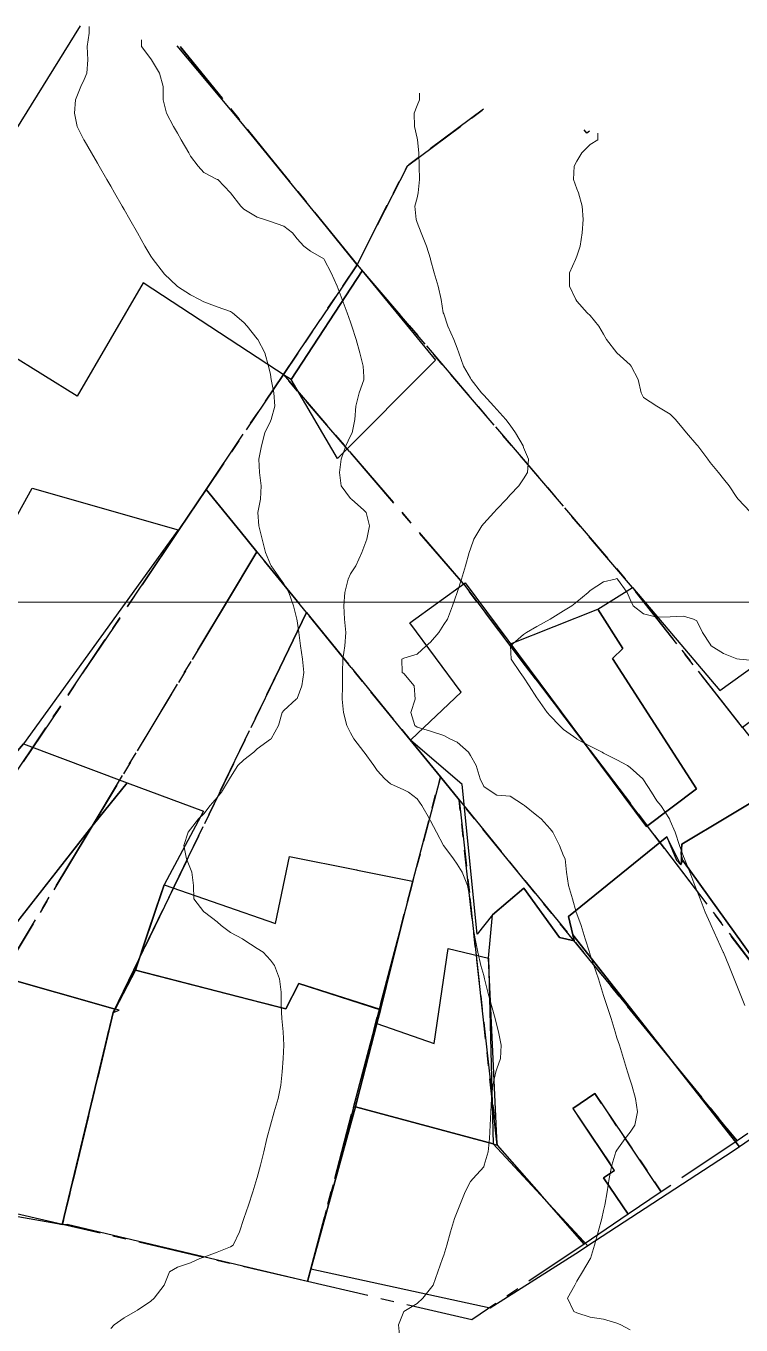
# Model space of a CAD drawing. Header units: centimetres. Extents: x 0 to 642158, y -847 to 649707.
# Drawn here: x 616474.57 to 616501.41, y 621760.25 to 621809.02 of the extents above; entities that cross this region are included whole.
import ezdxf

# ---------------------------------------------------------------- set-up
doc = ezdxf.new("R2010")
doc.units = ezdxf.units.CM
doc.header["$MEASUREMENT"] = 0
doc.linetypes.add('CENTERX2', pattern=[4, 2.5, -0.5, 0.5, -0.5])
doc.layers.add('MEV_grille', color=254, linetype='Continuous', lineweight=9)
doc.layers.add('WAL_topographie 0.5', color=253, linetype='Continuous', lineweight=20)
doc.layers.add('SPW_batiments', color=7, linetype='Continuous')
doc.layers.add('SPW_parcellaire cadastral', color=7, linetype='CENTERX2', lineweight=25, true_color=0xff0542)

# ---------------------------------------------------------------- blocks, each defined once
blk = doc.blocks.new('*U114')
at = {"layer": 'MEV_grille', "transparency": 33554687}
blk.add_lwpolyline([(-1338.461, 0), (1338.461, 0)], dxfattribs=at)
blk = doc.blocks.new('*U115')
at = {"layer": 'MEV_grille', "color": 0, "linetype": 'ByBlock', "lineweight": -2, "transparency": 16777216}
blk.add_blockref('*U114', (0, -600), dxfattribs=at)

msp = doc.modelspace()

# ---------------------------------------------------------------- linework, layer by layer
at = {"layer": 'SPW_batiments'}
for points in [[(616487.185, 621799.824), (616484.519, 621795.741), (616484.337, 621795.859), (616478.968, 621799.373), (616476.486, 621795.123), (616471.318, 621798.322), (616463.737, 621785.138), (616462.117, 621786.033), (616458.787, 621787.871), (616458.79, 621787.877), (616464.568, 621797.888), (616466.835, 621801.021), (616470.368, 621798.972), (616476.608, 621809.018)], [(616480.232, 621808.271), (616482.617, 621805.423), (616486.997, 621800.054), (616487.185, 621799.824)], [(616495.723, 621805.073), (616495.617, 621804.992), (616495.527, 621805.114)], [(616487.185, 621799.824), (616489.937, 621796.468), (616486.265, 621792.782), (616484.519, 621795.741), (616487.185, 621799.824)], [(616473.632, 621781.092), (616469.531, 621782.133), (616474.796, 621791.662), (616480.278, 621790.108), (616474.471, 621782.068), (616473.632, 621781.092)], [(616502.621, 621780.354), (616499.186, 621778.301), (616499.169, 621777.92), (616499.16, 621777.696), (616499.153, 621777.527), (616498.629, 621778.579), (616494.938, 621775.584), (616495.095, 621774.891), (616495.145, 621774.668), (616494.597, 621774.792), (616493.255, 621776.648), (616492.076, 621775.653), (616491.5, 621774.924), (616490.948, 621780.536), (616488.999, 621782.202), (616489.029, 621782.231), (616490.904, 621784.012), (616488.98, 621786.608), (616491.055, 621788.118), (616497.86, 621778.958), (616499.737, 621780.376), (616496.587, 621785.275), (616496.97, 621785.642), (616496.036, 621787.125), (616497.336, 621787.942), (616500.62, 621784.076), (616502.387, 621785.343)], [(616496.037, 621787.125), (616496.97, 621785.642), (616496.587, 621785.275), (616499.737, 621780.376), (616497.86, 621778.958), (616492.757, 621785.828), (616496.037, 621787.125)], [(616468.205, 621774.362), (616468.088, 621775.2), (616468.839, 621777.862), (616471.119, 621777.205), (616471.406, 621777.122), (616472.905, 621779.797), (616473.632, 621781.092), (616474.471, 621782.068), (616478.368, 621780.609), (616477.092, 621779.029), (616474.827, 621776.137), (616472.772, 621773.516), (616470.134, 621774.395), (616469.802, 621773.448), (616469.189, 621773.545), (616468.654, 621773.63), (616468.009, 621773.732), (616468.205, 621774.362)], [(616478.368, 621780.609), (616481.237, 621779.534), (616479.75, 621776.77), (616478.966, 621774.429), (616478.678, 621773.57), (616478.062, 621772.398), (616477.911, 621772.11), (616473.515, 621773.352), (616472.772, 621773.516), (616477.092, 621779.029), (616478.368, 621780.609)], [(616509.346, 621772.625), (616505.533, 621769.929), (616505.093, 621769.517), (616499.229, 621777.692), (616499.169, 621777.92), (616499.186, 621778.301), (616502.621, 621780.354), (616509.346, 621772.625)], [(616499.153, 621777.527), (616499.229, 621777.692), (616505.093, 621769.517), (616501.358, 621766.941), (616495.095, 621774.891), (616494.938, 621775.584), (616498.629, 621778.579), (616498.985, 621777.703), (616499.153, 621777.527)], [(616489.082, 621776.916), (616488.306, 621773.816), (616487.874, 621772.089), (616484.808, 621773.071), (616484.322, 621772.116), (616483.337, 621772.37), (616478.678, 621773.57), (616479.121, 621774.894), (616479.443, 621775.855), (616479.75, 621776.77), (616483.941, 621775.323), (616484.456, 621777.842), (616486.979, 621777.337), (616487.014, 621777.33), (616489.082, 621776.916)], [(616495.095, 621774.891), (616501.358, 621766.941), (616501.115, 621766.781), (616495.907, 621763.382), (616495.664, 621763.222), (616492.107, 621767.051), (616492.261, 621767.004), (616491.937, 621774.021), (616492.076, 621775.653), (616493.255, 621776.648), (616494.597, 621774.792), (616495.145, 621774.668), (616495.095, 621774.891)], [(616487.744, 621771.568), (616489.888, 621770.817), (616490.412, 621774.385), (616491.937, 621774.021), (616492.107, 621767.051), (616486.933, 621768.436), (616486.99, 621768.654), (616487.744, 621771.568)], [(616473.515, 621773.352), (616477.911, 621772.11), (616477.841, 621771.976), (616477.79, 621771.763), (616475.931, 621764.01), (616475.746, 621764.043), (616471.619, 621764.777), (616472.772, 621773.515), (616473.515, 621773.352)], [(616484.322, 621772.116), (616484.808, 621773.071), (616487.877, 621772.087), (616487.743, 621771.568), (616486.99, 621768.654), (616486.933, 621768.436), (616486.891, 621768.262), (616485.266, 621762.351), (616485.138, 621761.88), (616476.117, 621764.025), (616475.931, 621764.01), (616477.79, 621771.763), (616477.841, 621771.976), (616478.068, 621772.066), (616477.911, 621772.11), (616478.062, 621772.398), (616478.678, 621773.57), (616484.322, 621772.116)], [(616492.107, 621767.051), (616495.664, 621763.222), (616495.346, 621763.006), (616491.993, 621760.881), (616485.266, 621762.351), (616486.891, 621768.262), (616486.933, 621768.436), (616492.107, 621767.051)]]:
    msp.add_lwpolyline(points, dxfattribs=at)
at = {"layer": 'SPW_parcellaire cadastral'}
for points in [[(616480.357, 621808.245), (616487.002, 621800.056), (616484.229, 621795.93), (616481.329, 621791.613), (616480.32, 621790.112), (616473.921, 621780.589), (616471.471, 621781.572), (616469.189, 621778.086), (616468.278, 621774.721), (616468.01, 621773.731), (616466.007, 621766.336), (616462.832, 621767.076), (616465.133, 621775.573), (616457.515, 621777.614), (616458.989, 621780.31), (616462.117, 621786.032)], [(616491.746, 621805.894), (616488.885, 621803.773), (616487.002, 621800.056), (616480.357, 621808.245)], [(616513.663, 621775.604), (616507.048, 621784.009), (616505.623, 621785.82), (616501.465, 621782.677), (616497.337, 621787.942), (616487.002, 621800.056), (616488.885, 621803.773), (616491.746, 621805.894)], [(616504.98, 621769.676), (616498.544, 621778.138), (616493.326, 621784.998), (616490.987, 621788.074), (616486.718, 621793.037), (616484.229, 621795.93), (616487.002, 621800.056), (616497.337, 621787.942), (616501.465, 621782.677), (616502.748, 621781.04), (616509.347, 621772.624), (616504.98, 621769.676)], [(616483.231, 621789.282), (616482.607, 621790.046), (616481.329, 621791.613), (616484.229, 621795.93), (616486.718, 621793.037), (616490.987, 621788.074), (616493.326, 621784.998), (616498.544, 621778.138), (616504.98, 621769.676), (616501.263, 621767.167), (616493.3, 621776.932), (616490.827, 621779.965), (616490.125, 621780.825), (616489.098, 621782.085), (616486.777, 621784.931), (616485.096, 621786.993), (616483.231, 621789.282)], [(616481.329, 621791.613), (616482.607, 621790.046), (616483.231, 621789.282), (616482.097, 621787.373), (616476.899, 621778.732), (616473.639, 621773.313), (616471.651, 621765.021), (616466.007, 621766.336), (616468.01, 621773.731), (616469.803, 621773.448), (616471.86, 621777.015), (616473.921, 621780.589), (616480.32, 621790.112), (616481.329, 621791.613)], [(616475.935, 621764.023), (616471.651, 621765.021), (616473.639, 621773.313), (616476.899, 621778.732), (616482.097, 621787.373), (616483.231, 621789.282), (616485.096, 621786.993), (616484.095, 621784.922), (616480.132, 621776.716), (616478.619, 621773.585), (616477.842, 621771.975), (616475.935, 621764.023)], [(616485.138, 621761.879), (616475.935, 621764.023), (616477.842, 621771.975), (616478.619, 621773.585), (616480.132, 621776.716), (616484.095, 621784.922), (616485.096, 621786.993), (616486.777, 621784.931), (616489.098, 621782.085), (616490.125, 621780.825), (616489.056, 621776.762), (616486.859, 621768.417), (616485.138, 621761.879)], [(616485.138, 621761.879), (616486.859, 621768.417), (616489.056, 621776.762), (616490.125, 621780.825), (616490.827, 621779.965), (616491.311, 621775.589), (616491.766, 621771.482), (616492.261, 621767.003), (616495.517, 621763.288), (616491.303, 621760.443), (616485.138, 621761.879)], [(616490.827, 621779.965), (616493.3, 621776.932), (616501.263, 621767.167), (616498.418, 621765.246), (616495.928, 621768.934), (616495.099, 621768.375), (616496.666, 621766.054), (616496.251, 621765.774), (616497.174, 621764.407), (616495.517, 621763.288), (616492.261, 621767.003), (616491.766, 621771.482), (616491.311, 621775.589), (616490.827, 621779.965)], [(616498.418, 621765.246), (616497.174, 621764.407), (616496.251, 621765.774), (616496.666, 621766.054), (616495.099, 621768.375), (616495.928, 621768.934), (616498.418, 621765.246)]]:
    msp.add_lwpolyline(points, dxfattribs=at)
at = {"layer": 'WAL_topographie 0.5'}
for points in [[(616476.942, 621809), (616476.942, 621808.75), (616476.867, 621808.25), (616476.889, 621807.75), (616476.854, 621807.25), (616476.75, 621807.009), (616476.627, 621806.75), (616476.43, 621806.25), (616476.386, 621805.75), (616476.486, 621805.25), (616476.736, 621804.75), (616476.75, 621804.726), (616477.028, 621804.25), (616477.25, 621803.869), (616477.318, 621803.75), (616477.603, 621803.25), (616477.75, 621803), (616477.893, 621802.75), (616478.178, 621802.25), (616478.25, 621802.125), (616478.464, 621801.75), (616478.75, 621801.25), (616478.75, 621801.25), (616479.032, 621800.75), (616479.25, 621800.381), (616479.339, 621800.25), (616479.726, 621799.75), (616479.75, 621799.716), (616480.241, 621799.25), (616480.25, 621799.242), (616480.75, 621798.919), (616481.087, 621798.75), (616481.25, 621798.657), (616481.75, 621798.47), (616482.25, 621798.297), (616482.324, 621798.25), (616482.75, 621797.889), (616482.869, 621797.75), (616483.25, 621797.279), (616483.274, 621797.25), (616483.532, 621796.75), (616483.676, 621796.25), (616483.75, 621795.934), (616483.778, 621795.75), (616483.873, 621795.25), (616483.905, 621794.75), (616483.771, 621794.25), (616483.75, 621794.182), (616483.539, 621793.75), (616483.406, 621793.25), (616483.311, 621792.75), (616483.329, 621792.25), (616483.398, 621791.75), (616483.371, 621791.25), (616483.277, 621790.75), (616483.305, 621790.25), (616483.429, 621789.75), (616483.565, 621789.25), (616483.75, 621788.801), (616483.775, 621788.75), (616484.12, 621788.25), (616484.25, 621788.069), (616484.432, 621787.75), (616484.61, 621787.25), (616484.737, 621786.75), (616484.75, 621786.683), (616484.814, 621786.25), (616484.873, 621785.75), (616484.954, 621785.25), (616485.003, 621784.75), (616484.924, 621784.25), (616484.75, 621783.776), (616484.716, 621783.75), (616484.25, 621783.323), (616484.187, 621783.25), (616484.043, 621782.75), (616483.766, 621782.25), (616483.75, 621782.241), (616483.25, 621781.876), (616483.125, 621781.75), (616482.75, 621781.468), (616482.522, 621781.25), (616482.25, 621780.82), (616482.211, 621780.75), (616481.906, 621780.25), (616481.75, 621780.051), (616481.488, 621779.75), (616481.25, 621779.442), (616481.044, 621779.25), (616480.75, 621778.859), (616480.656, 621778.75), (616480.497, 621778.25), (616480.597, 621777.75), (616480.75, 621777.371), (616480.793, 621777.25), (616480.853, 621776.75), (616480.869, 621776.25), (616481.25, 621775.765), (616481.264, 621775.75), (616481.75, 621775.38), (616481.896, 621775.25), (616482.25, 621774.986), (616482.698, 621774.75), (616482.75, 621774.711), (616483.25, 621774.386), (616483.475, 621774.25), (616483.75, 621773.945), (616483.902, 621773.75), (616484.091, 621773.25), (616484.15, 621772.75), (616484.15, 621772.25), (616484.175, 621771.75), (616484.225, 621771.25), (616484.25, 621770.751), (616484.25, 621770.75), (616484.25, 621770.749), (616484.226, 621770.25), (616484.19, 621769.75), (616484.141, 621769.25), (616484.032, 621768.75), (616483.886, 621768.25), (616483.75, 621767.75), (616483.75, 621767.75), (616483.613, 621767.25), (616483.494, 621766.75), (616483.375, 621766.25), (616483.25, 621765.792), (616483.239, 621765.75), (616483.08, 621765.25), (616482.917, 621764.75), (616482.75, 621764.25), (616482.75, 621764.25), (616482.583, 621763.75), (616482.34, 621763.25), (616482.25, 621763.186), (616481.75, 621762.984), (616481.25, 621762.801), (616481.1, 621762.75), (616480.75, 621762.588), (616480.25, 621762.417), (616479.953, 621762.25), (616479.75, 621761.75), (616479.75, 621761.75), (616479.375, 621761.25), (616479.25, 621761.147), (616478.75, 621760.803), (616478.663, 621760.75), (616478.25, 621760.513), (616477.875, 621760.25), (616477.75, 621760.115)], [(616478.908, 621808.5), (616478.908, 621808.25), (616479.25, 621807.784), (616479.276, 621807.75), (616479.577, 621807.25), (616479.716, 621806.75), (616479.713, 621806.25), (616479.75, 621806.095), (616479.837, 621805.75), (616480.107, 621805.25), (616480.25, 621805), (616480.394, 621804.75), (616480.679, 621804.25), (616480.75, 621804.127), (616481.028, 621803.75), (616481.25, 621803.523), (616481.75, 621803.261), (616481.766, 621803.25), (616482.25, 621802.75), (616482.25, 621802.75), (616482.631, 621802.25), (616482.75, 621802.137), (616483.25, 621801.844), (616483.521, 621801.75), (616483.75, 621801.676), (616484.25, 621801.505), (616484.575, 621801.25), (616484.75, 621801.025), (616484.996, 621800.75), (616485.25, 621800.563), (616485.75, 621800.271), (616485.766, 621800.25), (616486.03, 621799.75), (616486.25, 621799.25), (616486.25, 621799.25), (616486.443, 621798.75), (616486.622, 621798.25), (616486.75, 621797.896), (616486.802, 621797.75), (616486.957, 621797.25), (616487.095, 621796.75), (616487.232, 621796.25), (616487.25, 621795.85), (616487.254, 621795.75), (616487.25, 621795.737), (616487.076, 621795.25), (616486.945, 621794.75), (616486.914, 621794.25), (616486.808, 621793.75), (616486.75, 621793.627), (616486.576, 621793.25), (616486.397, 621792.75), (616486.332, 621792.25), (616486.397, 621791.75), (616486.75, 621791.283), (616486.788, 621791.25), (616487.25, 621790.836), (616487.339, 621790.75), (616487.467, 621790.25), (616487.359, 621789.75), (616487.25, 621789.453), (616487.172, 621789.25), (616486.946, 621788.75), (616486.75, 621788.45), (616486.668, 621788.25), (616486.537, 621787.75), (616486.506, 621787.25), (616486.531, 621786.75), (616486.571, 621786.25), (616486.534, 621785.75), (616486.459, 621785.25), (616486.453, 621784.75), (616486.452, 621784.25), (616486.44, 621783.75), (616486.482, 621783.25), (616486.617, 621782.75), (616486.75, 621782.483), (616486.878, 621782.25), (616487.25, 621781.767), (616487.262, 621781.75), (616487.626, 621781.25), (616487.75, 621781.064), (616488.039, 621780.75), (616488.25, 621780.562), (616488.75, 621780.338), (616488.934, 621780.25), (616489.25, 621780.007), (616489.433, 621779.75), (616489.715, 621779.25), (616489.75, 621779.179), (616489.979, 621778.75), (616490.246, 621778.25), (616490.25, 621778.244), (616490.618, 621777.75), (616490.75, 621777.555), (616490.946, 621777.25), (616491.141, 621776.75), (616491.245, 621776.25), (616491.25, 621776.205), (616491.297, 621775.75), (616491.348, 621775.25), (616491.427, 621774.75), (616491.528, 621774.25), (616491.649, 621773.75), (616491.75, 621773.364), (616491.778, 621773.25), (616491.909, 621772.75), (616492.045, 621772.25), (616492.182, 621771.75), (616492.25, 621771.489), (616492.31, 621771.25), (616492.401, 621770.75), (616492.38, 621770.25), (616492.25, 621769.87), (616492.209, 621769.75), (616492.094, 621769.25), (616492.05, 621768.75), (616492.017, 621768.25), (616491.992, 621767.75), (616491.974, 621767.25), (616491.915, 621766.75), (616491.772, 621766.25), (616491.75, 621766.19), (616491.357, 621765.75), (616491.25, 621765.635), (616491.054, 621765.25), (616490.85, 621764.75), (616490.75, 621764.5), (616490.658, 621764.25), (616490.504, 621763.75), (616490.369, 621763.25), (616490.25, 621762.875), (616490.207, 621762.75), (616490.025, 621762.25), (616489.848, 621761.75), (616489.75, 621761.616), (616489.467, 621761.25), (616489.25, 621761.055), (616488.75, 621760.75), (616488.75, 621760.75), (616488.555, 621760.25), (616488.604, 621759.75)], [(616489.343, 621806.5), (616489.343, 621806.25), (616489.25, 621806.03), (616489.141, 621805.75), (616489.155, 621805.25), (616489.25, 621804.806), (616489.262, 621804.75), (616489.322, 621804.25), (616489.328, 621803.75), (616489.34, 621803.25), (616489.295, 621802.75), (616489.25, 621802.566), (616489.164, 621802.25), (616489.213, 621801.75), (616489.25, 621801.645), (616489.403, 621801.25), (616489.603, 621800.75), (616489.75, 621800.279), (616489.759, 621800.25), (616489.894, 621799.75), (616490.046, 621799.25), (616490.157, 621798.75), (616490.233, 621798.25), (616490.25, 621798.206), (616490.405, 621797.75), (616490.626, 621797.25), (616490.75, 621796.921), (616490.815, 621796.75), (616490.997, 621796.25), (616491.25, 621795.8), (616491.284, 621795.75), (616491.673, 621795.25), (616491.75, 621795.158), (616492.127, 621794.75), (616492.25, 621794.619), (616492.581, 621794.25), (616492.75, 621794.029), (616492.943, 621793.75), (616493.23, 621793.25), (616493.25, 621793.194), (616493.429, 621792.75), (616493.401, 621792.25), (616493.25, 621792.018), (616493.064, 621791.75), (616492.75, 621791.414), (616492.605, 621791.25), (616492.25, 621790.877), (616492.131, 621790.75), (616491.75, 621790.336), (616491.684, 621790.25), (616491.385, 621789.75), (616491.25, 621789.391), (616491.206, 621789.25), (616491.073, 621788.75), (616490.917, 621788.25), (616490.75, 621787.75), (616490.75, 621787.75), (616490.583, 621787.25), (616490.389, 621786.75), (616490.25, 621786.546), (616490.064, 621786.25), (616489.75, 621785.884), (616489.593, 621785.75), (616489.25, 621785.433), (616488.75, 621785.282), (616488.682, 621785.25), (616488.692, 621784.75), (616488.75, 621784.705), (616489.145, 621784.25), (616489.184, 621783.75), (616489.017, 621783.25), (616489.171, 621782.75), (616489.25, 621782.698), (616489.75, 621782.546), (616490.25, 621782.382), (616490.476, 621782.25), (616490.75, 621782.13), (616491.179, 621781.75), (616491.25, 621781.628), (616491.47, 621781.25), (616491.618, 621780.75), (616491.75, 621780.469), (616492.068, 621780.25), (616492.25, 621780.143), (616492.75, 621780.102), (616493.25, 621779.779), (616493.279, 621779.75), (616493.75, 621779.383), (616493.91, 621779.25), (616494.25, 621778.88), (616494.341, 621778.75), (616494.599, 621778.25), (616494.75, 621777.866), (616494.804, 621777.75), (616494.865, 621777.25), (616494.938, 621776.75), (616495.085, 621776.25), (616495.228, 621775.75), (616495.25, 621775.681), (616495.408, 621775.25), (616495.564, 621774.75), (616495.717, 621774.25), (616495.75, 621774.143), (616495.887, 621773.75), (616496.057, 621773.25), (616496.214, 621772.75), (616496.25, 621772.625), (616496.374, 621772.25), (616496.534, 621771.75), (616496.685, 621771.25), (616496.75, 621771.033), (616496.843, 621770.75), (616496.995, 621770.25), (616497.153, 621769.75), (616497.25, 621769.44), (616497.31, 621769.25), (616497.444, 621768.75), (616497.522, 621768.25), (616497.424, 621767.75), (616497.25, 621767.494), (616497.06, 621767.25), (616496.75, 621766.811), (616496.716, 621766.75), (616496.558, 621766.25), (616496.467, 621765.75), (616496.39, 621765.25), (616496.299, 621764.75), (616496.25, 621764.55), (616496.183, 621764.25), (616496.048, 621763.75), (616495.915, 621763.25), (616495.755, 621762.75), (616495.75, 621762.739), (616495.462, 621762.25), (616495.25, 621761.891), (616495.172, 621761.75), (616494.903, 621761.25), (616495.141, 621760.75), (616495.25, 621760.704), (616495.75, 621760.547), (616496.25, 621760.465), (616496.75, 621760.321), (616496.904, 621760.25), (616497.25, 621760.07)], [(616496.035, 621805), (616496.035, 621804.75), (616495.75, 621804.567), (616495.44, 621804.25), (616495.25, 621803.937), (616495.146, 621803.75), (616495.12, 621803.25), (616495.25, 621802.908), (616495.306, 621802.75), (616495.444, 621802.25), (616495.48, 621801.75), (616495.443, 621801.25), (616495.368, 621800.75), (616495.25, 621800.381), (616495.193, 621800.25), (616494.977, 621799.75), (616494.968, 621799.25), (616495.205, 621798.75), (616495.25, 621798.686), (616495.636, 621798.25), (616495.75, 621798.152), (616496.07, 621797.75), (616496.25, 621797.447), (616496.362, 621797.25), (616496.75, 621796.75), (616496.75, 621796.75), (616497.25, 621796.303), (616497.289, 621796.25), (616497.547, 621795.75), (616497.666, 621795.25), (616497.75, 621795.071), (616498.25, 621794.75), (616498.25, 621794.75), (616498.75, 621794.441), (616498.956, 621794.25), (616499.25, 621793.88), (616499.366, 621793.75), (616499.75, 621793.293), (616499.785, 621793.25), (616500.167, 621792.75), (616500.25, 621792.628), (616500.565, 621792.25), (616500.75, 621792.023), (616500.972, 621791.75), (616501.25, 621791.322), (616501.303, 621791.25), (616501.75, 621790.783)], [(616501.75, 621785.213), (616501.357, 621785.25), (616501.25, 621785.264), (616500.75, 621785.455), (616500.294, 621785.75), (616500.25, 621785.814), (616499.971, 621786.25), (616499.75, 621786.685), (616499.632, 621786.75), (616499.25, 621786.862), (616498.75, 621786.837), (616498.25, 621786.829), (616497.75, 621786.954), (616497.362, 621787.25), (616497.25, 621787.482), (616497.133, 621787.75), (616496.778, 621788.25), (616496.75, 621788.269), (616496.691, 621788.25), (616496.25, 621788.151), (616495.75, 621787.823), (616495.675, 621787.75), (616495.25, 621787.396), (616495.063, 621787.25), (616494.75, 621787.064), (616494.25, 621786.754), (616494.244, 621786.75), (616493.75, 621786.473), (616493.364, 621786.25), (616493.25, 621786.17), (616492.763, 621785.75), (616492.783, 621785.25), (616493.125, 621784.75), (616493.25, 621784.574), (616493.462, 621784.25), (616493.75, 621783.795), (616493.779, 621783.75), (616494.136, 621783.25), (616494.25, 621783.121), (616494.601, 621782.75), (616494.75, 621782.609), (616495.243, 621782.25), (616495.25, 621782.245), (616495.75, 621781.974), (616496.194, 621781.75), (616496.25, 621781.722), (616496.75, 621781.471), (616497.147, 621781.25), (616497.25, 621781.182), (616497.731, 621780.75), (616497.75, 621780.721), (616498.052, 621780.25), (616498.25, 621779.924), (616498.407, 621779.75), (616498.721, 621779.25), (616498.75, 621779.173), (616498.933, 621778.75), (616499.105, 621778.25), (616499.25, 621777.843), (616499.289, 621777.75), (616499.491, 621777.25), (616499.681, 621776.75), (616499.75, 621776.562), (616499.878, 621776.25), (616500.071, 621775.75), (616500.25, 621775.333), (616500.287, 621775.25), (616500.521, 621774.75), (616500.744, 621774.25), (616500.75, 621774.235), (616500.948, 621773.75), (616501.151, 621773.25), (616501.25, 621773), (616501.35, 621772.75), (616501.55, 621772.25)]]:
    msp.add_lwpolyline(points, dxfattribs=at)

# ---------------------------------------------------------------- block references
at = {"layer": 'MEV_grille', "transparency": 33554687}
msp.add_blockref('*U115', (616669.481, 622387.381), dxfattribs=at)

doc.saveas('drawing.dxf')
